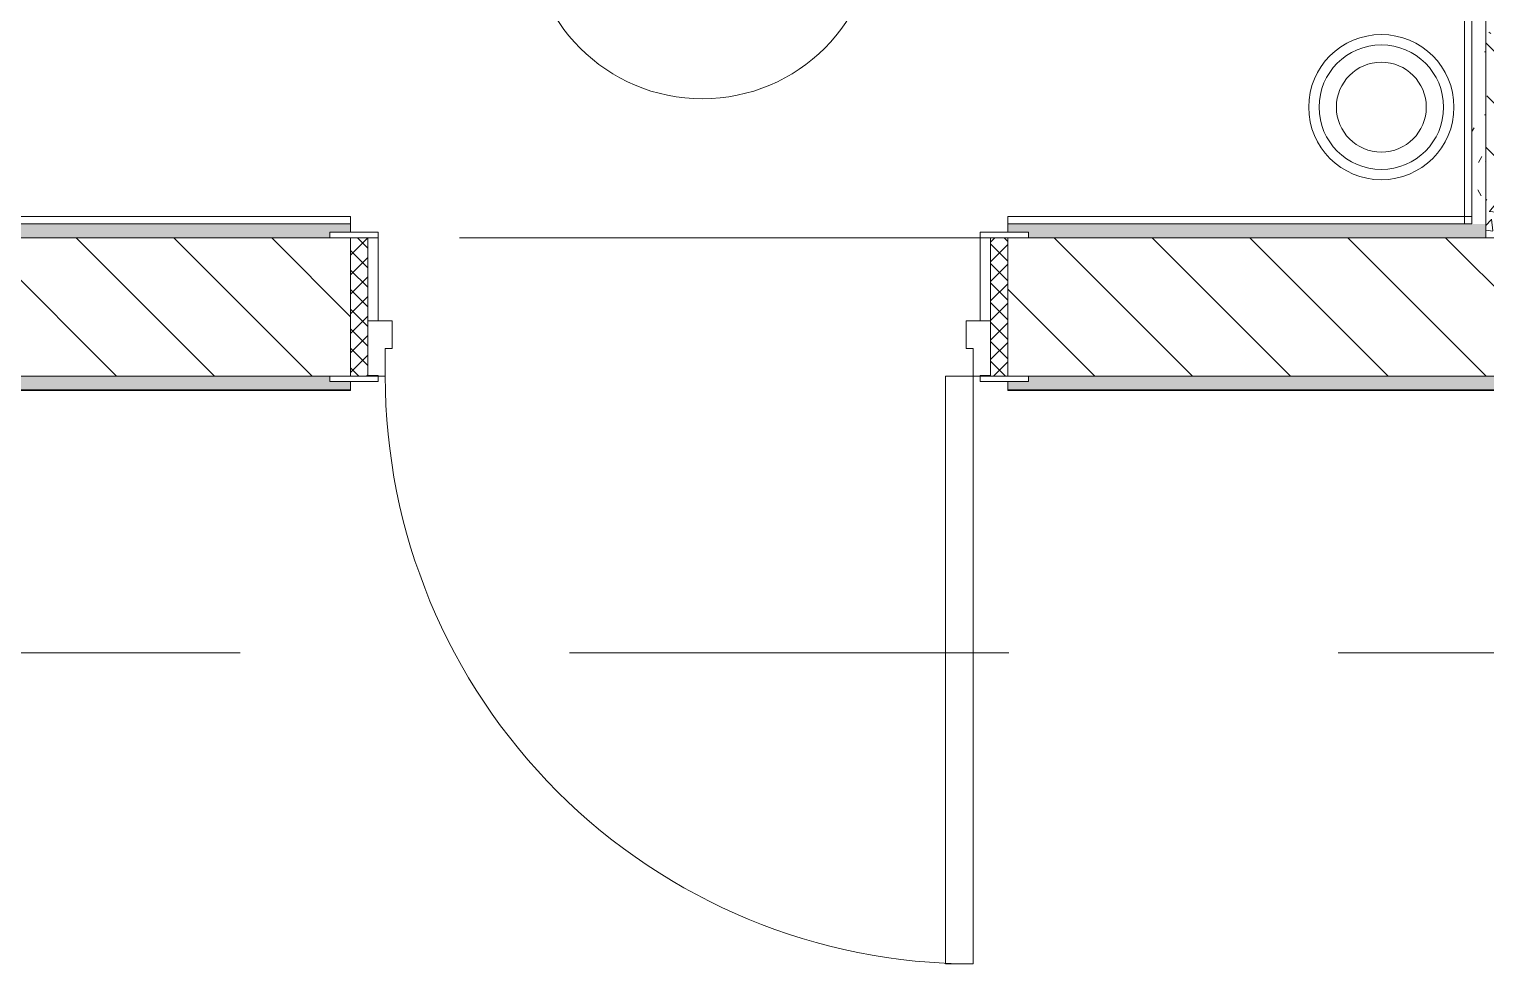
# Model space of a CAD drawing. Header units: millimetres. Extents: x 35840 to 252964, y -8553 to 29000.
# Drawn here: x 68204 to 70310, y 10050 to 11402 of the extents above; entities that cross this region are included whole.
import ezdxf

# ---------------------------------------------------------------- set-up
doc = ezdxf.new("R2010")
doc.units = ezdxf.units.MM
doc.linetypes.add('Осевая', pattern=[3175, 635, -476.25, 1587.5, -476.25])
for name, color, linetype, lineweight in [('A-AREA-IDEN', 7, 'Continuous', 9), ('A-DOOR', 7, 'Continuous', 9), ('A-DOOR-FRAM-2', 7, 'Continuous', 9), ('I-WALL', 7, 'Continuous', 9), ('Оси-2', 7, 'Осевая', 9)]:
    doc.layers.add(name, color=color, linetype=linetype, lineweight=lineweight)
for name, color, linetype, lineweight, true_color in [('A-DOOR-1', 7, 'Continuous', 9, 0xc0c0c0), ('A-DOOR-FRAM-1', 7, 'Continuous', 9, 0xc0c0c0), ('A-WALL-1', 9, 'Continuous', 9, 0x808080), ('A-WALL-FNSH-1', 9, 'Continuous', 9, 0x808080), ('P-SANR-FIXT-1', 9, 'Continuous', 13, 0x808080)]:
    doc.layers.add(name, color=color, linetype=linetype, lineweight=lineweight, true_color=true_color)
pattern_1 = [(0, (600, 0), (121.92, 30.48), [10.058, -81.382, 10.058, -81.382, -487.68]), (0, (600, 0), (121.92, 30.48), [-182.88, 10.058, -172.822, 10.058, -81.382, -213.36]), (0, (600, 0), (121.92, 30.48), [-457.2, 10.058, -50.902, 10.058, -142.342]), (120, (645.72, 15.24), (-87.356454, 90.345817), [10.058, -81.382, 10.058, -81.382, -487.68]), (120, (645.72, 15.24), (-87.356454, 90.345817), [-182.88, 10.058, -172.822, 10.058, -81.382, -213.36]), (120, (645.72, 15.24), (-87.356454, 90.345817), [-457.2, 10.058, -50.902, 10.058, -142.342]), (240, (660.96, 76.2), (-34.563546, -120.825817), [10.058, -81.382, 10.058, -81.382, -487.68]), (240, (660.96, 76.2), (-34.563546, -120.825817), [-182.88, 10.058, -172.822, 10.058, -81.382, -213.36]), (240, (660.96, 76.2), (-34.563546, -120.825817), [-457.2, 10.058, -50.902, 10.058, -142.342])]

# ---------------------------------------------------------------- blocks, each defined once
blk = doc.blocks.new('110_Дверь_СКБ_1Ст_Внутренняя1 - Д-17д _Д-9_ 950x2100h_ПУИ_ С_У персонала-24300662-План расстановки мебели и оборудования 1 этажа в осях 12-23')
at = {"layer": 'A-DOOR'}
h = blk.add_hatch(dxfattribs=at)
h.set_pattern_fill('FP_30', color=256, style=0, pattern_type=2)
h.set_pattern_definition([(135, (1826.41, 164.685), (-14.14214, -14.14214), []), (225, (1826.41, 164.685), (14.14214, -14.14214), [])])
h.paths.add_polyline_path([(487.5, 100), (462.5, 100), (462.5, -100), (487.5, -100), (487.5, -65.4)])
at = {"layer": 'A-DOOR-FRAM-2'}
h = blk.add_hatch(dxfattribs=at)
h.set_pattern_fill('FP_31', color=256, style=0, pattern_type=2)
h.set_pattern_definition([(45, (-296.384, 164.685), (-14.1421, 14.1421), []), (135, (-296.384, 164.685), (-14.1421, -14.1421), [])])
h.paths.add_polyline_path([(-437.5, 100), (-462.5, 100), (-462.5, -100), (-437.5, -100), (-437.5, -65.4)])
at = {"layer": 'A-DOOR-1'}
for p, q in [((-412.5, 950), (-412.5, 100)), ((-372.5, 950), (-412.5, 950)), ((-372.5, 100), (-372.5, 950)), ((-412.5, 100), (-372.5, 100))]:
    blk.add_line(p, q, dxfattribs=at)
blk.add_arc((-412.5, 100), 850, 360, 90, dxfattribs=at)
at = {"layer": 'A-DOOR-FRAM-1'}
for p, q in [((-422.5, 108), (-492.5, 108)), ((-492.5, 108), (-492.5, 100)), ((-422.5, 100), (-422.5, 108)), ((517.5, 108), (447.5, 108)), ((447.5, 108), (447.5, 100)), ((517.5, 100), (517.5, 108)), ((-492.5, 100), (-422.5, 100)), ((-437.5, 100), (-462.5, 100)), ((-462.5, 100), (-462.5, -100)), ((-412.5, 100), (-437.5, 100)), ((-437.5, 100), (-437.5, 20)), ((-437.5, -100), (-437.5, 100)), ((-422.5, 100), (-437.5, 100)), ((-437.5, 100), (-437.5, 99)), ((-437.5, 99), (-422.5, 99)), ((-422.5, 99), (-422.5, 100)), ((-412.5, 60), (-412.5, 100)), ((437.5, 100), (437.5, 60)), ((462.5, 100), (437.5, 100)), ((462.5, 100), (447.5, 100)), ((447.5, 100), (447.5, 99)), ((447.5, 100), (517.5, 100)), ((447.5, 99), (462.5, 99)), ((462.5, 20), (462.5, 100)), ((487.5, 100), (462.5, 100)), ((462.5, 100), (462.5, -100)), ((462.5, 99), (462.5, 100)), ((487.5, -100), (487.5, 100)), ((-402.5, 60), (-412.5, 60)), ((-402.5, 20), (-402.5, 60)), ((437.5, 60), (427.5, 60)), ((427.5, 60), (427.5, 20)), ((-437.5, 20), (-402.5, 20)), ((-422.5, 20), (-437.5, 20)), ((-437.5, 20), (-437.5, -100)), ((-422.5, -100), (-422.5, 20)), ((427.5, 20), (462.5, 20)), ((462.5, 20), (447.5, 20)), ((447.5, 20), (447.5, -100)), ((462.5, -100), (462.5, 20)), ((-422.5, -100), (-492.5, -100)), ((-492.5, -100), (-492.5, -108)), ((-462.5, -100), (-437.5, -100)), ((-437.5, -100), (-422.5, -100)), ((-422.5, -108), (-422.5, -100)), ((447.5, -100), (462.5, -100)), ((517.5, -100), (447.5, -100)), ((447.5, -100), (447.5, -108)), ((462.5, -100), (487.5, -100)), ((517.5, -108), (517.5, -100)), ((-492.5, -108), (-422.5, -108)), ((447.5, -108), (517.5, -108))]:
    blk.add_line(p, q, dxfattribs=at)
blk = doc.blocks.new('мусорная корзина - Round_ Metal-30590745-План расстановки мебели и оборудования 1 этажа в осях 12-23')
at = {"layer": 'P-SANR-FIXT-1'}
for radius, start, end in [(105, 0, 180), (90, 360, 180), (65, 0, 180), (105, 180, 360), (90, 180, 360), (65, 180, 360)]:
    blk.add_arc((0, 0), radius, start, end, dxfattribs=at)
blk = doc.blocks.new('Марка_Помещения - Номер-25198446-План расстановки мебели и оборудования 1 этажа в осях 12-23')
at = {"layer": 'A-AREA-IDEN'}
for start, end in [(360, 180), (180, 360)]:
    blk.add_arc((0, 0), 2.5, start, end, dxfattribs=at)

msp = doc.modelspace()

# ---------------------------------------------------------------- hatches: boundary and pattern name
at = {"layer": 'I-WALL'}
h = msp.add_hatch(dxfattribs=at)
h.set_pattern_fill('FP_85', color=256, style=0, pattern_type=2)
h.set_pattern_definition(pattern_1)
h.paths.add_polyline_path([(70289.8, 11120), (70309.8, 11120), (70309.8, 13400), (70289.8, 13400), (70289.8, 11194.7)])
h = msp.add_hatch(dxfattribs=at)
h.set_pattern_fill('FP_22', color=256, style=0, pattern_type=2)
h.set_pattern_definition([(135, (600, 0), (-75.43415, -75.43415), [106.68, -17.78, 3.556, -17.78]), (135, (600, 75.39), (-75.43415, -75.43415), []), (50, (600, 0), (127.52922, -11.15758), [13.335, -146.685]), (355, (600, 0), (-24.66966, 133.74002), [10.668, -117.348]), (100.451, (610.63, -0.93), (102.85973, 122.58178), [11.333, -124.663]), (46.184, (600, 35.56), (189.75516, -29.43036), [20.002, -220.027]), (96.636, (615.81, 33.1), (166.1822, 173.1996), [17, -186.995]), (351.184, (600, 35.56), (166.18393, 173.1976), [16.002, -176.022]), (21, (617.78, 26.67), (106.13027, -71.58603), [13.335, -146.685]), (326, (617.78, 26.67), (43.26188, 128.93175), [10.668, -117.348]), (71.451, (626.62, 20.7), (149.39198, 57.34505), [11.333, -124.663]), (37.5, (600, 0), (2.162228, 59.188357), [3.353, -112.573, 3.353, -115.773, -117.792]), (37.5, (600, 0), (2.162228, 59.188357), [-235.052, 3.353, -114.44]), (7.5, (600, 0), (46.77386, 70.12615), [3.353, -64.567, 3.353, -109.906, -44.894]), (7.5, (600, 0), (46.77386, 70.12615), [-181.178, 3.353, -41.542]), (327.5, (560.35, 0), (94.91367, -4.010093), [3.353, -41.097, 3.353, -135.331, -184.023]), (327.5, (560.35, 0), (94.91367, -4.010093), [-183.134, 3.353, -180.67]), (317.5, (542.57, 0), (103.69057, 17.79882), [3.353, -54.432, 3.353, -88.748, -130.683]), (317.5, (542.57, 0), (103.69057, 17.79882), [-149.885, 3.353, -127.33])])
h.paths.add_polyline_path([(70309.8, 11100), (70389.8, 11100), (70389.8, 11700), (70310, 11700), (70310, 12200), (70389.8, 12200), (70389.8, 13400), (70309.8, 13400), (70309.8, 11194.7)])
h = msp.add_hatch(dxfattribs=at)
h.set_pattern_fill('FP_85', color=256, style=0, pattern_type=2)
h.set_pattern_definition(pattern_1)
h.paths.add_polyline_path([(66780, 11100), (68638.8, 11100), (68638.8, 11108), (68668.8, 11108), (68668.8, 11120), (66780, 11120)])
h.paths.add_polyline_path([(69964, 11100), (70309.8, 11100), (70309.8, 11120), (69618.8, 11120), (69618.8, 11108), (69648.8, 11108), (69648.8, 11100)])
h = msp.add_hatch(dxfattribs=at)
h.set_pattern_fill('FP_20', color=256, style=0, pattern_type=2)
h.set_pattern_definition([(135, (600, 0), (-70.71068, -70.71068), [])])
h.paths.add_polyline_path([(73540, 10900), (73540, 11100), (72929.8, 11100), (72929.8, 10900), (73225, 10900)])
h.paths.add_polyline_path([(71979.8, 10900), (71979.8, 11100), (69618.8, 11100), (69618.8, 10900), (71949.8, 10900)])
h.paths.add_polyline_path([(68668.8, 10900), (68668.8, 11100), (66760, 11100), (66760, 10900), (68638.8, 10900)])
h.paths.add_polyline_path([(66560, 10900), (66560, 11100), (62160, 11100), (62160, 10900), (64529, 10900)])
h = msp.add_hatch(dxfattribs=at)
h.set_pattern_fill('FP_85', color=256, style=0, pattern_type=2)
h.set_pattern_definition(pattern_1)
h.paths.add_polyline_path([(75470, 10880), (75470, 10900), (72959.8, 10899.8), (72959.8, 10892), (72929.8, 10892), (72929.8, 10880), (74674.4, 10880)])
h.paths.add_polyline_path([(71979.8, 10880), (71979.8, 10892), (71949.8, 10892), (71949.8, 10900), (69648.8, 10900), (69648.8, 10892), (69618.8, 10892), (69618.8, 10880), (71949.8, 10880)])
h.paths.add_polyline_path([(68638.8, 10880), (68668.8, 10880), (68668.8, 10892), (68638.8, 10892), (68638.8, 10900), (62160, 10900), (62160, 10880), (67427.6, 10880)])
h.paths.add_polyline_path([(61940, 10880), (61960, 10880), (61960, 10900), (61940, 10900)])

# ---------------------------------------------------------------- linework, layer by layer
at = {"layer": 'A-WALL-1'}
for p, q in [((70309.8, 11100), (70309.8, 13400)), ((70289.8, 13369), (70289.8, 11131)), ((68668.8, 11120), (66791, 11120)), ((68668.8, 11108), (68668.8, 11120)), ((70278.8, 11120), (69618.8, 11120)), ((69618.8, 11120), (69618.8, 11108)), ((68638.8, 11100), (66760, 11100)), ((66760, 11100), (68638.8, 11100)), ((69648.8, 11100), (71949.8, 11100)), ((69648.8, 11100), (70309.8, 11100)), ((62160, 10900), (68638.8, 10900)), ((68668.8, 10880), (68668.8, 10892)), ((69618.8, 10892), (69618.8, 10880)), ((69648.8, 10900), (71949.8, 10900)), ((61940, 10880), (68668.8, 10880)), ((69618.8, 10880), (71979.8, 10880))]:
    msp.add_line(p, q, dxfattribs=at)
at = {"layer": 'A-WALL-FNSH-1'}
for p, q in [((61939, 10879), (68668.8, 10879)), ((68668.8, 10879), (68668.8, 10880)), ((69618.8, 10880), (69618.8, 10879)), ((69618.8, 10879), (71979.8, 10879))]:
    msp.add_line(p, q, dxfattribs=at)
at = {"layer": 'I-WALL'}
for p, q in [((70278.8, 11120), (70278.8, 13380)), ((66780, 11131), (68668.8, 11131)), ((68668.8, 11120), (68668.8, 11131)), ((69618.8, 11131), (70289.8, 11131)), ((69618.8, 11131), (69618.8, 11120)), ((70278.8, 11120), (70289.8, 11120)), ((70289.8, 11120), (70289.8, 11131))]:
    msp.add_line(p, q, dxfattribs=at)
at = {"layer": 'Оси-2'}
for p, q in [((39140.1, 11100), (82060, 11100)), ((40410.1, 10500), (82060, 10500))]:
    msp.add_line(p, q, dxfattribs=at)

# ---------------------------------------------------------------- block references
at = {"layer": 'A-AREA-IDEN', "xscale": 99.99999999999993, "yscale": 99.99999999999993, "zscale": 99.99999999999993}
msp.add_blockref('Марка_Помещения - Номер-25198446-План расстановки мебели и оборудования 1 этажа в осях 12-23', (69177.3, 11551.1), dxfattribs=at)
at = {"layer": 'A-DOOR-1', "rotation": 180}
msp.add_blockref('110_Дверь_СКБ_1Ст_Внутренняя1 - Д-17д _Д-9_ 950x2100h_ПУИ_ С_У персонала-24300662-План расстановки мебели и оборудования 1 этажа в осях 12-23', (69156.3, 11000), dxfattribs=at)
at = {"layer": 'P-SANR-FIXT-1'}
msp.add_blockref('мусорная корзина - Round_ Metal-30590745-План расстановки мебели и оборудования 1 этажа в осях 12-23', (70158.8, 11289), dxfattribs=at)

doc.saveas('drawing.dxf')
